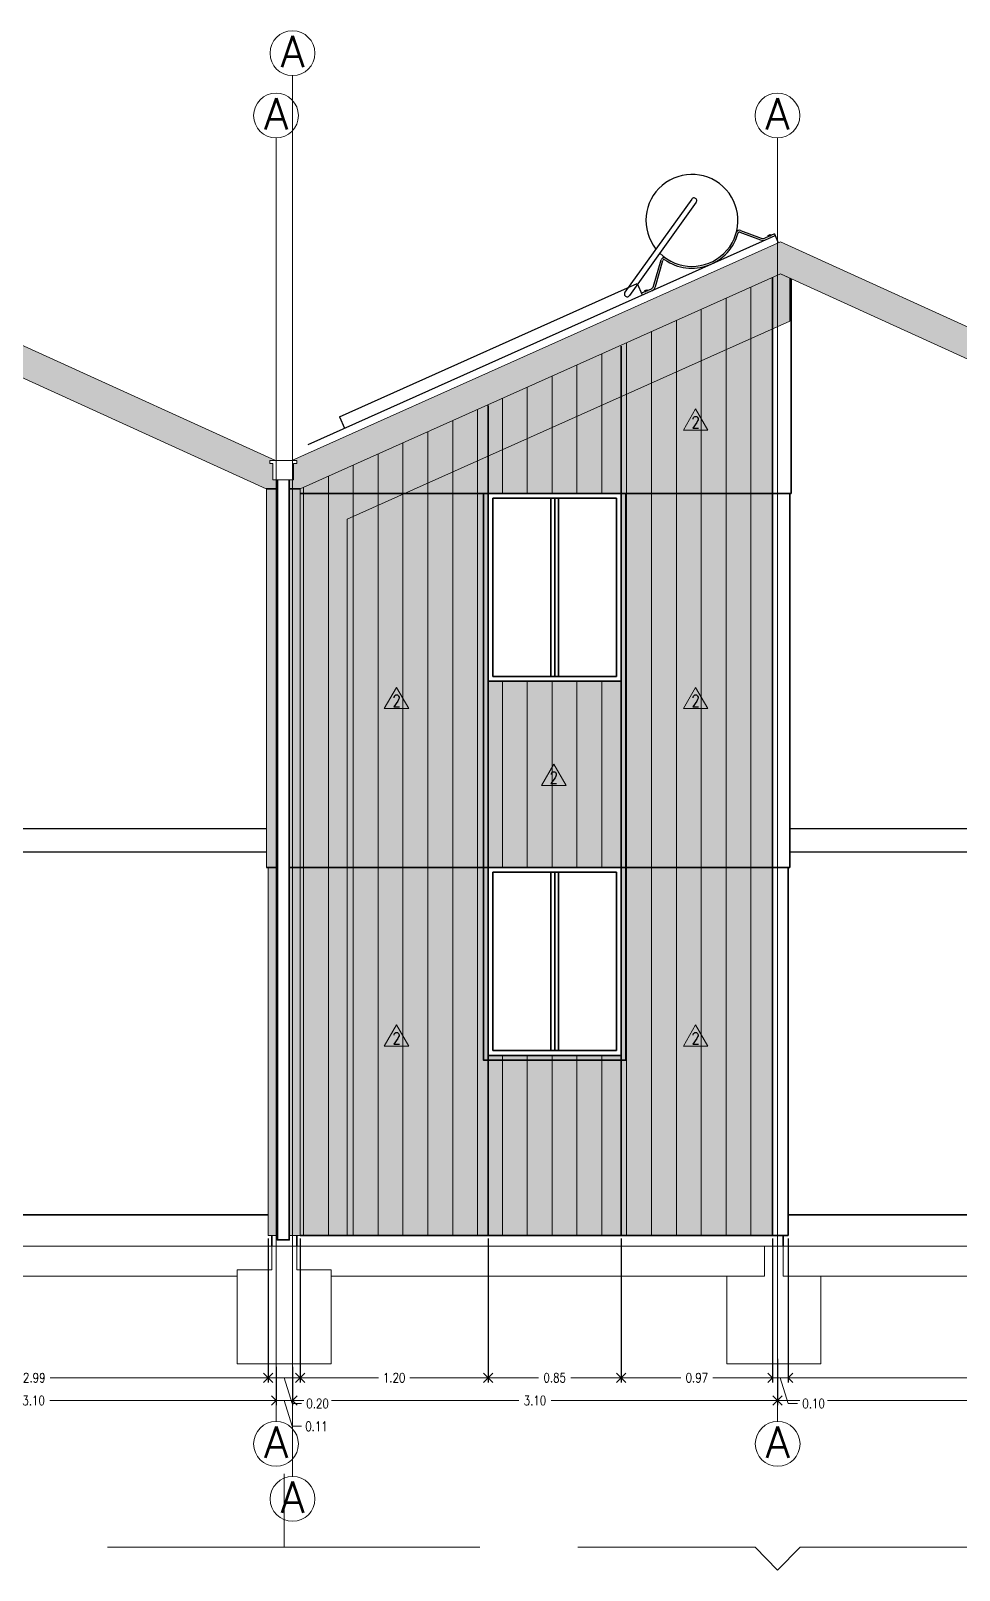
# Model space of a CAD drawing. Header units: metres. Extents: x -2 to 612, y -64 to 156.
# Drawn here: x 462.13 to 468.06, y -15.66 to -5.82 of the extents above; entities that cross this region are included whole.
import ezdxf
from ezdxf.enums import TextEntityAlignment as Align

# ---------------------------------------------------------------- set-up
doc = ezdxf.new("R2010")
doc.units = ezdxf.units.M
doc.header["$LTSCALE"] = 5
doc.header["$MEASUREMENT"] = 0
doc.linetypes.add('HIDDEN', pattern=[0.375, 0.25, -0.125])
doc.layers.get('0').update_dxf_attribs({"color": 30})
doc.layers.get('DEFPOINTS').update_dxf_attribs({"color": 210})
doc.layers.add('_AUX', color=210, linetype='Continuous', lineweight=18, plot=False)
for name, color, linetype, lineweight in [('A-ANNO-DIMS', 3, 'Continuous', 18), ('A-ANNO-SYMB', 3, 'Continuous', 18), ('A-ANNO-TEXT', 3, 'Continuous', 18), ('A-ELEV-IDEN', 3, 'Continuous', 18), ('A-ELEV-MBE1', 7, 'Continuous', 35), ('A-ELEV-MBE2', 4, 'Continuous', 25), ('A-ELEV-PATT', 8, 'Continuous', 18)]:
    doc.layers.add(name, color=color, linetype=linetype, lineweight=lineweight)
doc.styles.add('E-ROMANS', font='romans.shx', dxfattribs={"width": 0.8})
doc.dimstyles.new('E-0050_ARW_12', dxfattribs={"dimscale": 0.001, "dimtxt": 60, "dimasz": 60, "dimexe": 30, "dimexo": 20, "dimgap": 30, "dimtad": 0, "dimzin": 0, "dimdsep": 46, "dimtxsty": 'E-ROMANS', "dimblk": 'OPEN90', "dimcen": 30, "dimclrd": 256, "dimclre": 256, "dimclrt": 256, "dimadec": 0, "dimazin": 0, "dimtfac": 1, "dimtmove": 1, "dimatfit": 3, "dimldrblk": 'OPEN90', "dimfxl": 1, "dimtfill": 1, "dimtolj": 1, "dimtzin": 0, "dimlwd": -1, "dimarcsym": 0})
pattern_1 = [(90, (0, 0), (-0.15875, 1e-17), [])]

# ---------------------------------------------------------------- blocks, each defined once
blk = doc.blocks.new('_Open90')
at = {"color": 0, "linetype": 'ByBlock', "lineweight": -2}
for p, q in [((0, 0), (-1, 0)), ((-0.5, 0.5), (0, 0)), ((0, 0), (-0.5, -0.5))]:
    blk.add_line(p, q, dxfattribs=at)
blk = doc.blocks.new('*D1566')
at = {"layer": 'A-ANNO-DIMS', "lineweight": -2, "transparency": 16777216}
for p, q in [((460.595, -14.3095), (460.595, -14.6048)), ((463.692, -14.3595), (463.692, -14.6048))]:
    blk.add_line(p, q, dxfattribs=at)
at = {"layer": 'A-ANNO-DIMS', "transparency": 16777216}
for p, q in [((460.655, -14.5748), (462.0404, -14.5748)), ((463.632, -14.5748), (462.2467, -14.5748))]:
    blk.add_line(p, q, dxfattribs=at)
at = {"layer": 'DEFPOINTS', "color": 0, "transparency": 16777216}
for p in [(460.595, -14.2895), (463.692, -14.3395), (463.692, -14.5748)]:
    blk.add_point(p, dxfattribs=at)
at = {"layer": 'A-ANNO-DIMS', "transparency": 16777216, "xscale": 0.06, "yscale": 0.06, "zscale": 0.06, "rotation": 180}
blk.add_blockref('_Open90', (460.595, -14.5748), dxfattribs=at)
at = {"layer": 'A-ANNO-DIMS', "transparency": 16777216, "xscale": 0.06, "yscale": 0.06, "zscale": 0.06}
blk.add_blockref('_Open90', (463.692, -14.5748), dxfattribs=at)
at = {"layer": 'A-ANNO-DIMS', "transparency": 16777216, "insert": (462.1435, -14.5748), "char_height": 0.06, "attachment_point": 5, "style": 'E-ROMANS', "bg_fill": 3, "box_fill_scale": 1.25, "bg_fill_color": 256, "bg_fill_true_color": 13158600, "bg_fill_transparency": 0}
blk.add_mtext('\\A1;3.10', dxfattribs=at)
blk = doc.blocks.new('*D1567')
at = {"layer": 'A-ANNO-DIMS', "lineweight": -2, "transparency": 16777216}
for p, q in [((463.692, -14.3595), (463.692, -14.6048)), ((463.7971, -14.3595), (463.7971, -14.6048))]:
    blk.add_line(p, q, dxfattribs=at)
at = {"layer": 'A-ANNO-DIMS', "transparency": 16777216}
for p, q in [((463.632, -14.5748), (463.572, -14.5748)), ((463.692, -14.5748), (463.7971, -14.5748)), ((463.692, -14.5748), (463.7971, -14.5748)), ((463.7445, -14.5748), (463.794, -14.7398)), ((463.8571, -14.5748), (463.9171, -14.5748)), ((463.794, -14.7398), (463.854, -14.7398))]:
    blk.add_line(p, q, dxfattribs=at)
at = {"layer": 'DEFPOINTS', "color": 0, "transparency": 16777216}
for p in [(463.692, -14.3395), (463.7971, -14.3395), (463.7971, -14.5748)]:
    blk.add_point(p, dxfattribs=at)
at = {"layer": 'A-ANNO-DIMS', "transparency": 16777216, "xscale": 0.06, "yscale": 0.06, "zscale": 0.06}
blk.add_blockref('_Open90', (463.692, -14.5748), dxfattribs=at)
at = {"layer": 'A-ANNO-DIMS', "transparency": 16777216, "xscale": 0.06, "yscale": 0.06, "zscale": 0.06, "rotation": 180}
blk.add_blockref('_Open90', (463.7971, -14.5748), dxfattribs=at)
at = {"layer": 'A-ANNO-DIMS', "transparency": 16777216, "insert": (463.9503, -14.7398), "char_height": 0.06, "attachment_point": 5, "style": 'E-ROMANS', "bg_fill": 3, "box_fill_scale": 1.25, "bg_fill_color": 256, "bg_fill_true_color": 13158600, "bg_fill_transparency": 0}
blk.add_mtext('\\A1;0.11', dxfattribs=at)
blk = doc.blocks.new('*D1568')
at = {"layer": 'A-ANNO-DIMS', "lineweight": -2, "transparency": 16777216}
for p, q in [((463.7971, -14.3595), (463.7971, -14.6048)), ((466.8941, -14.3095), (466.8941, -14.6048))]:
    blk.add_line(p, q, dxfattribs=at)
at = {"layer": 'A-ANNO-DIMS', "transparency": 16777216}
for p, q in [((463.8571, -14.5748), (465.2424, -14.5748)), ((466.8341, -14.5748), (465.4487, -14.5748))]:
    blk.add_line(p, q, dxfattribs=at)
at = {"layer": 'DEFPOINTS', "color": 0, "transparency": 16777216}
for p in [(463.7971, -14.3395), (466.8941, -14.2895), (466.8941, -14.5748)]:
    blk.add_point(p, dxfattribs=at)
at = {"layer": 'A-ANNO-DIMS', "transparency": 16777216, "xscale": 0.06, "yscale": 0.06, "zscale": 0.06, "rotation": 180}
blk.add_blockref('_Open90', (463.7971, -14.5748), dxfattribs=at)
at = {"layer": 'A-ANNO-DIMS', "transparency": 16777216, "xscale": 0.06, "yscale": 0.06, "zscale": 0.06}
blk.add_blockref('_Open90', (466.8941, -14.5748), dxfattribs=at)
at = {"layer": 'A-ANNO-DIMS', "transparency": 16777216, "insert": (465.3456, -14.5748), "char_height": 0.06, "attachment_point": 5, "style": 'E-ROMANS', "bg_fill": 3, "box_fill_scale": 1.25, "bg_fill_color": 256, "bg_fill_true_color": 13158600, "bg_fill_transparency": 0}
blk.add_mtext('\\A1;3.10', dxfattribs=at)
blk = doc.blocks.new('*D929')
at = {"layer": 'A-ANNO-DIMS', "lineweight": -2, "transparency": 16777216}
for p, q in [((466.8941, -14.3095), (466.8941, -14.6048)), ((469.9911, -14.3095), (469.9911, -14.6048))]:
    blk.add_line(p, q, dxfattribs=at)
at = {"layer": 'A-ANNO-DIMS', "transparency": 16777216}
for p, q in [((466.9541, -14.5748), (468.3394, -14.5748)), ((469.9311, -14.5748), (468.5457, -14.5748))]:
    blk.add_line(p, q, dxfattribs=at)
at = {"layer": 'DEFPOINTS', "color": 0, "transparency": 16777216}
for p in [(466.8941, -14.2895), (469.9911, -14.2895), (469.9911, -14.5748)]:
    blk.add_point(p, dxfattribs=at)
at = {"layer": 'A-ANNO-DIMS', "transparency": 16777216, "xscale": 0.06, "yscale": 0.06, "zscale": 0.06, "rotation": 180}
blk.add_blockref('_Open90', (466.8941, -14.5748), dxfattribs=at)
at = {"layer": 'A-ANNO-DIMS', "transparency": 16777216, "xscale": 0.06, "yscale": 0.06, "zscale": 0.06}
blk.add_blockref('_Open90', (469.9911, -14.5748), dxfattribs=at)
at = {"layer": 'A-ANNO-DIMS', "transparency": 16777216, "insert": (468.4426, -14.5748), "char_height": 0.06, "attachment_point": 5, "style": 'E-ROMANS', "bg_fill": 3, "box_fill_scale": 1.25, "bg_fill_color": 256, "bg_fill_true_color": 13158600, "bg_fill_transparency": 0}
blk.add_mtext('\\A1;3.10', dxfattribs=at)
blk = doc.blocks.new('*D1575')
at = {"layer": 'A-ANNO-DIMS', "lineweight": -2, "transparency": 16777216}
for p, q in [((460.6535, -13.5395), (460.6535, -14.4592)), ((463.6425, -13.5395), (463.6425, -14.4592))]:
    blk.add_line(p, q, dxfattribs=at)
at = {"layer": 'A-ANNO-DIMS', "transparency": 16777216}
for p, q in [((460.7135, -14.4292), (462.046, -14.4292)), ((463.5825, -14.4292), (462.25, -14.4292))]:
    blk.add_line(p, q, dxfattribs=at)
at = {"layer": 'DEFPOINTS', "color": 0, "transparency": 16777216}
for p in [(460.6535, -13.5195), (463.6425, -13.5195), (463.6425, -14.4292)]:
    blk.add_point(p, dxfattribs=at)
at = {"layer": 'A-ANNO-DIMS', "transparency": 16777216, "xscale": 0.06, "yscale": 0.06, "zscale": 0.06, "rotation": 180}
blk.add_blockref('_Open90', (460.6535, -14.4292), dxfattribs=at)
at = {"layer": 'A-ANNO-DIMS', "transparency": 16777216, "xscale": 0.06, "yscale": 0.06, "zscale": 0.06}
blk.add_blockref('_Open90', (463.6425, -14.4292), dxfattribs=at)
at = {"layer": 'A-ANNO-DIMS', "transparency": 16777216, "insert": (462.148, -14.4292), "char_height": 0.06, "attachment_point": 5, "style": 'E-ROMANS', "bg_fill": 3, "box_fill_scale": 1.25, "bg_fill_color": 256, "bg_fill_true_color": 13158600, "bg_fill_transparency": 0}
blk.add_mtext('\\A1;2.99', dxfattribs=at)
blk = doc.blocks.new('*D1576')
at = {"layer": 'A-ANNO-DIMS', "lineweight": -2, "transparency": 16777216}
for p, q in [((463.6425, -13.5395), (463.6425, -14.4592)), ((463.8466, -13.5395), (463.8466, -14.4592))]:
    blk.add_line(p, q, dxfattribs=at)
at = {"layer": 'A-ANNO-DIMS', "transparency": 16777216}
for p, q in [((463.7025, -14.4292), (463.7866, -14.4292)), ((463.7445, -14.4292), (463.794, -14.5942)), ((463.794, -14.5942), (463.854, -14.5942))]:
    blk.add_line(p, q, dxfattribs=at)
at = {"layer": 'DEFPOINTS', "color": 0, "transparency": 16777216}
for p in [(463.6425, -13.5195), (463.8466, -13.5195), (463.8466, -14.4292)]:
    blk.add_point(p, dxfattribs=at)
at = {"layer": 'A-ANNO-DIMS', "transparency": 16777216, "xscale": 0.06, "yscale": 0.06, "zscale": 0.06, "rotation": 180}
blk.add_blockref('_Open90', (463.6425, -14.4292), dxfattribs=at)
at = {"layer": 'A-ANNO-DIMS', "transparency": 16777216, "xscale": 0.06, "yscale": 0.06, "zscale": 0.06}
blk.add_blockref('_Open90', (463.8466, -14.4292), dxfattribs=at)
at = {"layer": 'A-ANNO-DIMS', "transparency": 16777216, "insert": (463.9572, -14.5942), "char_height": 0.06, "attachment_point": 5, "style": 'E-ROMANS', "bg_fill": 3, "box_fill_scale": 1.25, "bg_fill_color": 256, "bg_fill_true_color": 13158600, "bg_fill_transparency": 0}
blk.add_mtext('\\A1;0.20', dxfattribs=at)
blk = doc.blocks.new('*D1577')
at = {"layer": 'A-ANNO-DIMS', "lineweight": -2, "transparency": 16777216}
for p, q in [((463.8466, -13.5395), (463.8466, -14.4592)), ((465.0466, -13.5395), (465.0466, -14.4592))]:
    blk.add_line(p, q, dxfattribs=at)
at = {"layer": 'A-ANNO-DIMS', "transparency": 16777216}
for p, q in [((463.9066, -14.4292), (464.3469, -14.4292)), ((464.9866, -14.4292), (464.5463, -14.4292))]:
    blk.add_line(p, q, dxfattribs=at)
at = {"layer": 'DEFPOINTS', "color": 0, "transparency": 16777216}
for p in [(463.8466, -13.5195), (465.0466, -13.5195), (465.0466, -14.4292)]:
    blk.add_point(p, dxfattribs=at)
at = {"layer": 'A-ANNO-DIMS', "transparency": 16777216, "xscale": 0.06, "yscale": 0.06, "zscale": 0.06, "rotation": 180}
blk.add_blockref('_Open90', (463.8466, -14.4292), dxfattribs=at)
at = {"layer": 'A-ANNO-DIMS', "transparency": 16777216, "xscale": 0.06, "yscale": 0.06, "zscale": 0.06}
blk.add_blockref('_Open90', (465.0466, -14.4292), dxfattribs=at)
at = {"layer": 'A-ANNO-DIMS', "transparency": 16777216, "insert": (464.4466, -14.4292), "char_height": 0.06, "attachment_point": 5, "style": 'E-ROMANS', "bg_fill": 3, "box_fill_scale": 1.25, "bg_fill_color": 256, "bg_fill_true_color": 13158600, "bg_fill_transparency": 0}
blk.add_mtext('\\A1;1.20', dxfattribs=at)
blk = doc.blocks.new('*D1578')
at = {"layer": 'A-ANNO-DIMS', "lineweight": -2, "transparency": 16777216}
for p, q in [((465.0466, -13.5395), (465.0466, -14.4592)), ((465.8966, -13.5395), (465.8966, -14.4592))]:
    blk.add_line(p, q, dxfattribs=at)
at = {"layer": 'A-ANNO-DIMS', "transparency": 16777216}
for p, q in [((465.1066, -14.4292), (465.3684, -14.4292)), ((465.8366, -14.4292), (465.5747, -14.4292))]:
    blk.add_line(p, q, dxfattribs=at)
at = {"layer": 'DEFPOINTS', "color": 0, "transparency": 16777216}
for p in [(465.0466, -13.5195), (465.8966, -13.5195), (465.8966, -14.4292)]:
    blk.add_point(p, dxfattribs=at)
at = {"layer": 'A-ANNO-DIMS', "transparency": 16777216, "xscale": 0.06, "yscale": 0.06, "zscale": 0.06, "rotation": 180}
blk.add_blockref('_Open90', (465.0466, -14.4292), dxfattribs=at)
at = {"layer": 'A-ANNO-DIMS', "transparency": 16777216, "xscale": 0.06, "yscale": 0.06, "zscale": 0.06}
blk.add_blockref('_Open90', (465.8966, -14.4292), dxfattribs=at)
at = {"layer": 'A-ANNO-DIMS', "transparency": 16777216, "insert": (465.4716, -14.4292), "char_height": 0.06, "attachment_point": 5, "style": 'E-ROMANS', "bg_fill": 3, "box_fill_scale": 1.25, "bg_fill_color": 256, "bg_fill_true_color": 13158600, "bg_fill_transparency": 0}
blk.add_mtext('\\A1;0.85', dxfattribs=at)
blk = doc.blocks.new('*D1579')
at = {"layer": 'A-ANNO-DIMS', "lineweight": -2, "transparency": 16777216}
for p, q in [((465.8966, -13.5395), (465.8966, -14.4592)), ((466.8626, -13.5395), (466.8626, -14.4592))]:
    blk.add_line(p, q, dxfattribs=at)
at = {"layer": 'A-ANNO-DIMS', "transparency": 16777216}
for p, q in [((465.9566, -14.4292), (466.2764, -14.4292)), ((466.8026, -14.4292), (466.4827, -14.4292))]:
    blk.add_line(p, q, dxfattribs=at)
at = {"layer": 'DEFPOINTS', "color": 0, "transparency": 16777216}
for p in [(465.8966, -13.5195), (466.8626, -13.5195), (466.8626, -14.4292)]:
    blk.add_point(p, dxfattribs=at)
at = {"layer": 'A-ANNO-DIMS', "transparency": 16777216, "xscale": 0.06, "yscale": 0.06, "zscale": 0.06, "rotation": 180}
blk.add_blockref('_Open90', (465.8966, -14.4292), dxfattribs=at)
at = {"layer": 'A-ANNO-DIMS', "transparency": 16777216, "xscale": 0.06, "yscale": 0.06, "zscale": 0.06}
blk.add_blockref('_Open90', (466.8626, -14.4292), dxfattribs=at)
at = {"layer": 'A-ANNO-DIMS', "transparency": 16777216, "insert": (466.3796, -14.4292), "char_height": 0.06, "attachment_point": 5, "style": 'E-ROMANS', "bg_fill": 3, "box_fill_scale": 1.25, "bg_fill_color": 256, "bg_fill_true_color": 13158600, "bg_fill_transparency": 0}
blk.add_mtext('\\A1;0.97', dxfattribs=at)
blk = doc.blocks.new('*D1580')
at = {"layer": 'A-ANNO-DIMS', "lineweight": -2, "transparency": 16777216}
for p, q in [((466.8626, -13.5395), (466.8626, -14.4592)), ((466.9626, -13.5395), (466.9626, -14.4592))]:
    blk.add_line(p, q, dxfattribs=at)
at = {"layer": 'A-ANNO-DIMS', "transparency": 16777216}
for p, q in [((466.8026, -14.4292), (466.7426, -14.4292)), ((466.8626, -14.4292), (466.9626, -14.4292)), ((466.8626, -14.4292), (466.9626, -14.4292)), ((466.9126, -14.4292), (466.9621, -14.5942)), ((467.0226, -14.4292), (467.0826, -14.4292)), ((466.9621, -14.5942), (467.0221, -14.5942))]:
    blk.add_line(p, q, dxfattribs=at)
at = {"layer": 'DEFPOINTS', "color": 0, "transparency": 16777216}
for p in [(466.8626, -13.5195), (466.9626, -13.5195), (466.9626, -14.4292)]:
    blk.add_point(p, dxfattribs=at)
at = {"layer": 'A-ANNO-DIMS', "transparency": 16777216, "xscale": 0.06, "yscale": 0.06, "zscale": 0.06}
blk.add_blockref('_Open90', (466.8626, -14.4292), dxfattribs=at)
at = {"layer": 'A-ANNO-DIMS', "transparency": 16777216, "xscale": 0.06, "yscale": 0.06, "zscale": 0.06, "rotation": 180}
blk.add_blockref('_Open90', (466.9626, -14.4292), dxfattribs=at)
at = {"layer": 'A-ANNO-DIMS', "transparency": 16777216, "insert": (467.1252, -14.5942), "char_height": 0.06, "attachment_point": 5, "style": 'E-ROMANS', "bg_fill": 3, "box_fill_scale": 1.25, "bg_fill_color": 256, "bg_fill_true_color": 13158600, "bg_fill_transparency": 0}
blk.add_mtext('\\A1;0.10', dxfattribs=at)
blk = doc.blocks.new('*D1581')
at = {"layer": 'A-ANNO-DIMS', "lineweight": -2, "transparency": 16777216}
for p, q in [((466.9626, -13.5395), (466.9626, -14.4592)), ((469.9415, -13.5395), (469.9415, -14.4592))]:
    blk.add_line(p, q, dxfattribs=at)
at = {"layer": 'A-ANNO-DIMS', "transparency": 16777216}
for p, q in [((467.0226, -14.4292), (468.3489, -14.4292)), ((469.8815, -14.4292), (468.5552, -14.4292))]:
    blk.add_line(p, q, dxfattribs=at)
at = {"layer": 'DEFPOINTS', "color": 0, "transparency": 16777216}
for p in [(466.9626, -13.5195), (469.9415, -13.5195), (469.9415, -14.4292)]:
    blk.add_point(p, dxfattribs=at)
at = {"layer": 'A-ANNO-DIMS', "transparency": 16777216, "xscale": 0.06, "yscale": 0.06, "zscale": 0.06, "rotation": 180}
blk.add_blockref('_Open90', (466.9626, -14.4292), dxfattribs=at)
at = {"layer": 'A-ANNO-DIMS', "transparency": 16777216, "xscale": 0.06, "yscale": 0.06, "zscale": 0.06}
blk.add_blockref('_Open90', (469.9415, -14.4292), dxfattribs=at)
at = {"layer": 'A-ANNO-DIMS', "transparency": 16777216, "insert": (468.4521, -14.4292), "char_height": 0.06, "attachment_point": 5, "style": 'E-ROMANS', "bg_fill": 3, "box_fill_scale": 1.25, "bg_fill_color": 256, "bg_fill_true_color": 13158600, "bg_fill_transparency": 0}
blk.add_mtext('\\A1;2.98', dxfattribs=at)

msp = doc.modelspace()

# ---------------------------------------------------------------- hatches: boundary and pattern name
at = {"layer": 'A-ELEV-PATT'}
h = msp.add_hatch(color=252, dxfattribs=at)
h.paths.add_polyline_path([(457.54753, -8.74946), (457.43652, -8.74946), (457.43652, -11.16954), (457.54753, -11.16954)])
h.paths.add_polyline_path([(457.54753, -11.16954), (457.44852, -11.16954), (457.44852, -13.51954), (457.54753, -13.51954)])
h.paths.add_polyline_path([(460.61489, -7.37671), (460.61556, -7.17045), (457.43652, -8.59318), (457.43652, -8.74946), (457.54753, -8.74946)])
h.paths.add_polyline_path([(460.61556, -7.17045), (460.61489, -7.37671), (463.62999, -8.74946), (463.70107, -8.74946), (463.70107, -8.69154), (463.67255, -8.69154), (463.67255, -8.58775), (463.65255, -8.58775), (463.65255, -8.56775), (463.68459, -8.56775)])
h.paths.add_polyline_path([(463.70107, -8.74946), (463.63049, -8.74946), (463.63049, -11.16954), (463.70107, -11.16954)])
h.paths.add_polyline_path([(463.84657, -8.74946), (463.77607, -8.74946), (463.77607, -11.16954), (463.84657, -11.16954)])
h.paths.add_polyline_path([(463.70107, -11.16954), (463.64248, -11.16954), (463.64248, -13.51954), (463.70107, -13.51954)])
h.paths.add_polyline_path([(463.84657, -11.16954), (463.77607, -11.16954), (463.77607, -13.51954), (463.84657, -13.51954)])
h = msp.add_hatch(color=252, dxfattribs=at)
h.paths.add_polyline_path([(466.9146, -7.17045), (463.79237, -8.56775), (463.82459, -8.56775), (463.82459, -8.58775), (463.80459, -8.58775), (463.80459, -8.69154), (463.77607, -8.69154), (463.77607, -8.74946), (463.84657, -8.74946), (466.91393, -7.37671), (469.92904, -8.74946), (470.00014, -8.74946), (470.00014, -8.69154), (469.97162, -8.69154), (469.97162, -8.58775), (469.95162, -8.58775), (469.95162, -8.56775), (469.98363, -8.56775)])
h.paths.add_polyline_path([(473.213, -7.37671), (476.24164, -8.75562), (476.36162, -8.75562), (476.36162, -8.73913), (476.35161, -8.73913), (476.35163, -8.59913), (473.21367, -7.17045), (470.09144, -8.56775), (470.12366, -8.56775), (470.12366, -8.58775), (470.10366, -8.58775), (470.10366, -8.69154), (470.07514, -8.69154), (470.07514, -8.74946), (470.14564, -8.74946)])
h.paths.add_polyline_path([(476.36162, -8.75562), (476.24164, -8.75562), (476.24164, -11.16954), (476.36162, -11.16954)])
h.paths.add_polyline_path([(476.34975, -11.16954), (476.22961, -11.16954), (476.22961, -13.51954), (476.34975, -13.51954)])
h.paths.add_polyline_path([(470.00014, -11.16954), (469.94155, -11.16954), (469.94155, -13.51954), (470.00014, -13.51954)])
h.paths.add_polyline_path([(470.14564, -11.16954), (470.07514, -11.16954), (470.07514, -13.51954), (470.14564, -13.51954)])
h.paths.add_polyline_path([(470.14564, -8.74946), (470.07514, -8.74946), (470.07514, -11.16954), (470.14564, -11.16954)])
h.paths.add_polyline_path([(470.00014, -8.74946), (469.92956, -8.74946), (469.92956, -11.16954), (470.00014, -11.16954)])
h = msp.add_hatch(color=256, dxfattribs=at)
h.paths.add_polyline_path([(466.86257, -7.3997), (463.84657, -8.74946), (463.84657, -8.77954), (466.86257, -8.77954)])
h.paths.add_polyline_path([(465.04657, -8.77954), (463.84657, -8.77954), (463.84657, -11.16954), (465.04657, -11.16954), (465.04657, -9.97954)])
h.paths.add_polyline_path([(466.86257, -8.77954), (465.89657, -8.77954), (465.89657, -9.97954), (465.89657, -11.16954), (466.86257, -11.16954), (466.86257, -11.16954)])
h.paths.add_polyline_path([(466.86257, -11.16954), (465.89657, -11.16954), (465.89657, -12.36954), (465.89657, -13.51954), (466.86257, -13.51954)])
h.paths.add_polyline_path([(465.89657, -12.36954), (465.04657, -12.36954), (465.04657, -13.51954), (465.89657, -13.51954)])
h.paths.add_polyline_path([(465.04657, -12.36954), (465.04657, -11.16954), (463.84657, -11.16954), (463.84657, -13.51954), (465.04657, -13.51954)])
h = msp.add_hatch(dxfattribs=at)
h.set_pattern_fill('LINE', color=256, scale=0.05, angle=90, style=0)
h.set_pattern_definition(pattern_1)
h.paths.add_polyline_path([(466.86257, -7.3997), (463.84657, -8.74946), (463.84657, -8.77954), (466.86257, -8.77954)])
h.paths.add_polyline_path([(465.04657, -8.77954), (463.84657, -8.77954), (463.84657, -11.16954), (465.04657, -11.16954), (465.04657, -9.97954)])
h.paths.add_polyline_path([(466.86257, -8.77954), (465.89657, -8.77954), (465.89657, -9.97954), (465.89657, -11.16954), (466.86257, -11.16954), (466.86257, -11.16954)])
h.paths.add_polyline_path([(466.86257, -11.16954), (465.89657, -11.16954), (465.89657, -12.36954), (465.89657, -13.51954), (466.86257, -13.51954)])
h.paths.add_polyline_path([(465.89657, -12.36954), (465.04657, -12.36954), (465.04657, -13.51954), (465.89657, -13.51954)])
h.paths.add_polyline_path([(465.04657, -12.36954), (465.04657, -11.16954), (463.84657, -11.16954), (463.84657, -13.51954), (465.04657, -13.51954)])
h = msp.add_hatch(color=252, dxfattribs=at)
h.paths.add_polyline_path([(465.92657, -8.77954), (465.89657, -8.77954), (465.89657, -9.97954), (465.89657, -11.16954), (465.92657, -11.16954)])
h.paths.add_polyline_path([(465.92657, -11.16954), (465.89657, -11.16954), (465.89657, -12.36954), (465.89657, -12.39954), (465.92657, -12.39954)])
h.paths.add_polyline_path([(465.89657, -12.36954), (465.04657, -12.36954), (465.04657, -12.39954), (465.89657, -12.39954)])
h.paths.add_polyline_path([(465.04657, -11.16954), (465.01657, -11.16954), (465.01657, -12.39954), (465.04657, -12.39954), (465.04657, -12.36954)])
h.paths.add_polyline_path([(465.04657, -9.97954), (465.04657, -8.77954), (465.01657, -8.77954), (465.01657, -11.16954), (465.04657, -11.16954)])
msp.add_hatch(color=252, dxfattribs=at).paths.add_polyline_path([(465.89657, -9.97954), (465.04657, -9.97954), (465.04657, -11.16954), (465.89657, -11.16954)])
h = msp.add_hatch(dxfattribs=at)
h.set_pattern_fill('LINE', color=256, scale=0.05, angle=90, style=0)
h.set_pattern_definition(pattern_1)
h.paths.add_polyline_path([(465.89657, -9.97954), (465.04657, -9.97954), (465.04657, -11.16954), (465.89657, -11.16954)])

# ---------------------------------------------------------------- linework, layer by layer
at = {"layer": 'A-ANNO-SYMB'}
for p, q in [((463.79707, -15.06041), (463.79707, -6.109)), ((463.69203, -14.70881), (463.69203, -6.50761)), ((466.89407, -6.50761), (466.89407, -14.70884)), ((463.63049, -11.16954), (463.63049, -8.74946)), ((463.84657, -8.74946), (463.84657, -11.16954)), ((463.84657, -11.16954), (463.84657, -13.51954)), ((463.70107, -13.51954), (463.64248, -13.51954)), ((463.84657, -13.51954), (463.77607, -13.51954)), ((460.63251, -13.58954), (478.24672, -13.58954))]:
    msp.add_line(p, q, dxfattribs=at)
for points in [[(463.68755, -8.5691), (460.61556, -7.17045)], [(463.79237, -8.56775), (466.9146, -7.17045)], [(469.98363, -8.56775), (466.9146, -7.17045)], [(463.62999, -8.74946), (460.61489, -7.37671)], [(463.84657, -8.74946), (466.91393, -7.37671)], [(469.92904, -8.74946), (466.91393, -7.37671)], [(463.64248, -13.51954), (463.64248, -11.16954)]]:
    msp.add_lwpolyline(points, dxfattribs=at)
msp.add_lwpolyline([(463.65255, -8.56775), (463.82459, -8.56775), (463.82459, -8.58775), (463.80459, -8.58775), (463.80459, -8.69154), (463.67255, -8.69154), (463.67255, -8.58775), (463.65255, -8.58775)], close=True, dxfattribs=at)
for centre in [(463.79707, -5.96598), (463.69203, -6.36458), (466.89407, -6.36458), (466.89563, -14.85185), (463.79742, -15.20343)]:
    msp.add_circle(centre, 0.14303, dxfattribs=at)
at = {"layer": 'A-ANNO-TEXT'}
for points in [[(466.37176, -8.23842), (466.4502, -8.37428), (466.29332, -8.37428)], [(464.46207, -10.01838), (464.54051, -10.15424), (464.38363, -10.15423)], [(466.37176, -10.01838), (466.4502, -10.15424), (466.29332, -10.15423)], [(465.46602, -10.50921), (465.54445, -10.64507), (465.38758, -10.64507)], [(464.46207, -12.17511), (464.54051, -12.31097), (464.38363, -12.31097)], [(466.37176, -12.17511), (466.4502, -12.31097), (466.29332, -12.31097)]]:
    msp.add_lwpolyline(points, close=True, dxfattribs=at)
at = {"layer": 'A-ANNO-TEXT', "linetype": 'HIDDEN'}
for points in [[(457.44551, -15.04407), (457.44551, -15.51106), (460.45356, -15.51106), (460.59658, -15.65923), (460.73961, -15.51106), (463.74455, -15.51106), (463.74455, -15.04407)], [(463.74455, -15.04407), (463.74455, -15.51106), (466.7526, -15.51106), (466.89563, -15.65923), (467.03866, -15.51106), (470.04359, -15.51106), (470.04359, -15.04407)]]:
    msp.add_lwpolyline(points, dxfattribs=at)
at = {"layer": 'A-ELEV-IDEN'}
for p, q in [((463.66454, -13.73954), (463.66454, -13.58954)), ((463.82454, -13.73954), (463.82454, -13.58954)), ((466.81155, -13.77954), (466.81155, -13.58954)), ((466.93155, -13.77954), (466.93155, -13.58954))]:
    msp.add_line(p, q, dxfattribs=at)
msp.add_lwpolyline([(463.82454, -13.73954), (464.04454, -13.73954), (464.04454, -14.33954), (463.44454, -14.33954), (463.44454, -13.73954), (463.66454, -13.73954)], dxfattribs=at)
at = {"layer": 'A-ELEV-MBE1'}
for p, q in [((466.86257, -11.16954), (466.86257, -7.3997)), ((465.89657, -8.77954), (465.89657, -7.83739)), ((465.04657, -8.77954), (465.04657, -8.21779)), ((463.70107, -8.74946), (463.62999, -8.74946)), ((463.70107, -8.74946), (463.63049, -8.74946)), ((463.84657, -8.74946), (463.77607, -8.74946)), ((463.84657, -8.74946), (463.77607, -8.74946)), ((466.98257, -8.77954), (463.84657, -8.77954)), ((465.04657, -8.77954), (465.04657, -9.97954)), ((465.04657, -8.77954), (465.89657, -8.77954)), ((465.07657, -8.80954), (465.86657, -8.80954)), ((465.07657, -9.94954), (465.07657, -8.80954)), ((465.44657, -8.80954), (465.44657, -9.94954)), ((465.47157, -8.80954), (465.47157, -9.94954)), ((465.49657, -8.80954), (465.49657, -9.94954)), ((465.86657, -9.94954), (465.86657, -8.80954)), ((465.89657, -8.77954), (465.89657, -9.97954)), ((466.97257, -8.77954), (466.97257, -11.16954)), ((465.04657, -9.97954), (465.89657, -9.97954)), ((465.04657, -11.16954), (465.04657, -9.97954)), ((465.07657, -9.94954), (465.86657, -9.94954)), ((465.89657, -11.16954), (465.89657, -9.97954)), ((463.70107, -11.16954), (463.63049, -11.16954)), ((465.04657, -11.16954), (463.77607, -11.16954)), ((465.04657, -11.16954), (465.04657, -12.36954)), ((465.04657, -11.16954), (465.89657, -11.16954)), ((465.07657, -11.19954), (465.86657, -11.19954)), ((465.07657, -12.33954), (465.07657, -11.19954)), ((465.44657, -11.19954), (465.44657, -12.33954)), ((465.47157, -11.19954), (465.47157, -12.33954)), ((465.49657, -11.19954), (465.49657, -12.33954)), ((465.86657, -12.33954), (465.86657, -11.19954)), ((465.89657, -11.16954), (465.89657, -12.36954)), ((465.89657, -11.16954), (466.97257, -11.16954)), ((466.86257, -13.51954), (466.86257, -11.16954)), ((466.96257, -11.16954), (466.96257, -13.51954)), ((465.04657, -12.36954), (465.89657, -12.36954)), ((465.04657, -12.36954), (465.04657, -13.51954)), ((465.07657, -12.33954), (465.86657, -12.33954)), ((465.89657, -12.36954), (465.89657, -13.51954)), ((460.65352, -13.38954), (463.64248, -13.38954)), ((466.96257, -13.38954), (469.94121, -13.38954)), ((463.66454, -13.51954), (463.66454, -13.58954)), ((463.82454, -13.58954), (463.82454, -13.51954)), ((463.84657, -13.51954), (466.96257, -13.51954))]:
    msp.add_line(p, q, dxfattribs=at)
for points in [[(466.98257, -8.77954), (466.98257, -7.40796)], [(463.70107, -8.69154), (463.70107, -13.54837), (463.77607, -13.54837), (463.77607, -8.69154)], [(466.93155, -13.58954), (466.93155, -13.51954)]]:
    msp.add_lwpolyline(points, dxfattribs=at)
msp.add_lwpolyline([(465.01657, -8.77954), (465.92657, -8.77954), (465.92657, -12.39954), (465.01657, -12.39954)], close=True, dxfattribs=at)
at = {"layer": 'A-ELEV-MBE2'}
for p, q in [((466.34695, -6.89782), (465.92027, -7.49411)), ((466.37573, -6.91888), (465.94917, -7.51502)), ((466.65484, -7.1092), (466.78683, -7.15958)), ((466.65897, -7.09838), (466.79096, -7.14875)), ((466.87483, -7.12077), (466.81374, -7.14811)), ((466.83688, -7.13716), (466.83433, -7.13145)), ((466.8346, -7.13074), (466.84798, -7.12475)), ((466.83987, -7.13583), (466.83731, -7.13012)), ((466.8457, -7.12636), (466.84826, -7.13207)), ((466.84869, -7.12502), (466.85124, -7.13074)), ((466.87483, -7.12077), (466.87956, -7.13135)), ((466.10336, -7.45438), (466.15094, -7.28685)), ((466.1145, -7.45755), (466.16223, -7.28988)), ((466.08688, -7.4734), (466.02651, -7.50042)), ((466.02651, -7.50042), (466.03124, -7.511)), ((466.04929, -7.48964), (466.04674, -7.48392)), ((466.04701, -7.48321), (466.06039, -7.47723)), ((466.05228, -7.4883), (466.04972, -7.48259)), ((466.05811, -7.47883), (466.06067, -7.48455)), ((466.0611, -7.4775), (466.06365, -7.48321)), ((460.66352, -10.91954), (463.63049, -10.91954)), ((466.97257, -10.91954), (469.92956, -10.91954)), ((460.66352, -11.06954), (463.63049, -11.06954)), ((466.97257, -11.06954), (469.92956, -11.06954))]:
    msp.add_line(p, q, dxfattribs=at)
for points in [[(463.89707, -8.46612), (466.87956, -7.13135)], [(466.87956, -7.13135), (466.89998, -7.17699)], [(464.09626, -8.28932), (465.99856, -7.43798)], [(465.99856, -7.43798), (466.03124, -7.511)], [(464.09626, -8.28932), (464.12894, -8.36234)]]:
    msp.add_lwpolyline(points, dxfattribs=at)
for centre, radius, start, end in [((466.34835, -7.03473), 0.2936, 225.568379, 218.437273), ((466.3614, -6.90827), 0.01783, 323.501841, 144.718406), ((466.34835, -7.03473), 0.30519, 235.350316, 344.885617), ((466.65154, -7.11785), 0.02085, 69.110123, 160.195072), ((466.65154, -7.11786), 0.00927, 69.139338, 157.431765), ((466.80158, -7.12094), 0.04136, 249.110123, 294.110123), ((466.80158, -7.12094), 0.02977, 249.110123, 294.110123), ((466.83482, -7.13123), 0.000537, 114.110123, 204.110123), ((466.83682, -7.13033), 0.000537, 24.110123, 114.110123), ((466.83737, -7.13695), 0.000537, 204.110123, 294.110123), ((466.8378, -7.1299), 0.000537, 114.110123, 204.110123), ((466.83938, -7.13605), 0.000537, 294.110123, 24.110123), ((466.84036, -7.13561), 0.000537, 204.110123, 294.110123), ((466.84521, -7.12658), 0.000537, 24.110123, 114.110123), ((466.84619, -7.12614), 0.000537, 114.110123, 204.110123), ((466.8482, -7.12524), 0.000537, 24.110123, 114.110123), ((466.84777, -7.13229), 0.000537, 294.110123, 24.110123), ((466.84875, -7.13185), 0.000537, 204.110123, 294.110123), ((466.85075, -7.13096), 0.000537, 294.110123, 24.110123), ((466.17053, -7.29399), 0.02085, 59.889413, 159.99153), ((466.17053, -7.29399), 0.00926, 62.308281, 153.62295), ((466.07472, -7.44623), 0.02977, 294.110123, 344.110123), ((466.07472, -7.44623), 0.04136, 294.110123, 344.110123), ((465.93472, -7.50456), 0.01783, 144.110123, 325.079987), ((466.04723, -7.4837), 0.000537, 114.110123, 204.110123), ((466.04923, -7.48281), 0.000537, 24.110123, 114.110123), ((466.04978, -7.48942), 0.000537, 204.110123, 294.110123), ((466.05021, -7.48237), 0.000537, 114.110123, 204.110123), ((466.05179, -7.48852), 0.000537, 294.110123, 24.110123), ((466.05277, -7.48808), 0.000537, 204.110123, 294.110123), ((466.05762, -7.47905), 0.000537, 24.110123, 114.110123), ((466.0586, -7.47861), 0.000537, 114.110123, 204.110123), ((466.06061, -7.47772), 0.000537, 24.110123, 114.110123), ((466.06018, -7.48477), 0.000537, 294.110123, 24.110123), ((466.06116, -7.48433), 0.000537, 204.110123, 294.110123), ((466.06316, -7.48343), 0.000537, 294.110123, 24.110123)]:
    msp.add_arc(centre, radius, start, end, dxfattribs=at)

# ---------------------------------------------------------------- texts
at = {"layer": 'A-ANNO-TEXT', "char_height": 0.075, "attachment_point": 5, "rotation": 359.999525, "style": 'E-ROMANS'}
for insert in [(466.37176, -8.32417), (464.46207, -10.10413), (466.37176, -10.10413), (465.46602, -10.59496), (464.46207, -12.26086), (466.37176, -12.26086)]:
    msp.add_mtext('\\pi-0.45,l0.45,t0.45;2', dxfattribs=dict(at, insert=insert))
at = {"layer": 'A-ANNO-TEXT', "style": 'E-ROMANS'}
for p in [(463.79707, -5.95484), (463.69203, -6.35344), (466.89407, -6.35345), (466.89563, -14.84072), (463.79742, -15.1923)]:
    msp.add_attdef('A', text='0.00', height=0.2, dxfattribs=at).set_placement(p, align=Align.MIDDLE_CENTER)

# ---------------------------------------------------------------- next in the draw order: dimensions: what is measured, and where the dimension line sits
at = {"layer": 'A-ANNO-DIMS'}
dim = msp.add_linear_dim(base=(463.69203, -14.57479), p1=(460.59502, -14.28954), p2=(463.69203, -14.33954), dimstyle='E-0050_ARW_12', dxfattribs=at)
dim.commit()
dim.dimension.update_dxf_attribs({"geometry": '*D1566', "text_midpoint": (462.14353, -14.57479)})

# ---------------------------------------------------------------- next in the draw order: dimensions: what is measured, and where the dimension line sits
dim = msp.add_linear_dim(base=(463.79707, -14.57479), p1=(463.69203, -14.33954), p2=(463.79707, -14.33954), dimstyle='E-0050_ARW_12', dxfattribs=at)
dim.commit()
dim.dimension.update_dxf_attribs({"geometry": '*D1567', "text_midpoint": (463.88405, -14.73979)})

# ---------------------------------------------------------------- next in the draw order: linework, layer by layer
at = {"layer": 'A-ANNO-SYMB'}
msp.add_circle((463.69203, -14.85184), 0.14303, dxfattribs=at)

# ---------------------------------------------------------------- next in the draw order: texts
at = {"layer": 'A-ANNO-TEXT', "style": 'E-ROMANS'}
msp.add_attdef('A', text='0.00', height=0.2, dxfattribs=at).set_placement((463.69203, -14.84071), align=Align.MIDDLE_CENTER)

# ---------------------------------------------------------------- next in the draw order: dimensions: what is measured, and where the dimension line sits
at = {"layer": 'A-ANNO-DIMS'}
for base, p1, p2, picture, middle in [((463.64248, -14.42924), (460.65352, -13.51954), (463.64248, -13.51954), '*D1575', (462.148, -14.42924)), ((466.89407, -14.57479), (463.79707, -14.33954), (466.89407, -14.28954), '*D1568', (465.34557, -14.57479))]:
    dim = msp.add_linear_dim(base=base, p1=p1, p2=p2, dimstyle='E-0050_ARW_12', dxfattribs=at)
    dim.commit()
    dim.dimension.update_dxf_attribs({"geometry": picture, "text_midpoint": middle})

# ---------------------------------------------------------------- next in the draw order: linework, layer by layer
at = {"layer": 'A-ELEV-IDEN'}
msp.add_line((460.87251, -13.77954), (463.44454, -13.77954), dxfattribs=at)

# ---------------------------------------------------------------- next in the draw order: dimensions: what is measured, and where the dimension line sits
at = {"layer": 'A-ANNO-DIMS'}
for base, p1, p2, picture, middle in [((463.84657, -14.42924), (463.64248, -13.51954), (463.84657, -13.51954), '*D1576', (463.88403, -14.59424)), ((469.99107, -14.57479), (466.89407, -14.28954), (469.99107, -14.28954), '*D929', (468.44257, -14.57479))]:
    dim = msp.add_linear_dim(base=base, p1=p1, p2=p2, dimstyle='E-0050_ARW_12', dxfattribs=at)
    dim.commit()
    dim.dimension.update_dxf_attribs({"geometry": picture, "text_midpoint": middle})

# ---------------------------------------------------------------- next in the draw order: linework, layer by layer
at = {"layer": 'A-ELEV-IDEN'}
msp.add_lwpolyline([(466.93155, -13.77954), (467.17155, -13.77954), (467.17155, -14.33954), (466.57155, -14.33954), (466.57155, -13.77954), (466.81155, -13.77954)], dxfattribs=at)

# ---------------------------------------------------------------- next in the draw order: dimensions: what is measured, and where the dimension line sits
at = {"layer": 'A-ANNO-DIMS'}
dim = msp.add_linear_dim(base=(465.04657, -14.42924), p1=(463.84657, -13.51954), p2=(465.04657, -13.51954), dimstyle='E-0050_ARW_12', dxfattribs=at)
dim.commit()
dim.dimension.update_dxf_attribs({"geometry": '*D1577', "text_midpoint": (464.44657, -14.42924)})

# ---------------------------------------------------------------- next in the draw order: dimensions: what is measured, and where the dimension line sits
dim = msp.add_linear_dim(base=(465.89657, -14.42924), p1=(465.04657, -13.51954), p2=(465.89657, -13.51954), dimstyle='E-0050_ARW_12', dxfattribs=at)
dim.commit()
dim.dimension.update_dxf_attribs({"geometry": '*D1578', "text_midpoint": (465.47157, -14.42924)})

# ---------------------------------------------------------------- next in the draw order: dimensions: what is measured, and where the dimension line sits
dim = msp.add_linear_dim(base=(466.86257, -14.42924), p1=(465.89657, -13.51954), p2=(466.86257, -13.51954), dimstyle='E-0050_ARW_12', dxfattribs=at)
dim.commit()
dim.dimension.update_dxf_attribs({"geometry": '*D1579', "text_midpoint": (466.37957, -14.42924)})

# ---------------------------------------------------------------- next in the draw order: linework, layer by layer
at = {"layer": 'A-ELEV-IDEN'}
msp.add_line((464.04454, -13.77954), (466.57155, -13.77954), dxfattribs=at)

# ---------------------------------------------------------------- next in the draw order: dimensions: what is measured, and where the dimension line sits
at = {"layer": 'A-ANNO-DIMS'}
dim = msp.add_linear_dim(base=(466.96257, -14.42924), p1=(466.86257, -13.51954), p2=(466.96257, -13.51954), dimstyle='E-0050_ARW_12', dxfattribs=at)
dim.commit()
dim.dimension.update_dxf_attribs({"geometry": '*D1580', "text_midpoint": (467.05207, -14.59424)})

# ---------------------------------------------------------------- next in the draw order: dimensions: what is measured, and where the dimension line sits
dim = msp.add_linear_dim(base=(469.94155, -14.42924), p1=(466.96257, -13.51954), p2=(469.94155, -13.51954), dimstyle='E-0050_ARW_12', dxfattribs=at)
dim.commit()
dim.dimension.update_dxf_attribs({"geometry": '*D1581', "text_midpoint": (468.45206, -14.42924)})

# ---------------------------------------------------------------- next in the draw order: hatches: boundary and pattern name
at = {"layer": 'A-ELEV-PATT'}
h = msp.add_hatch(dxfattribs=at)
h.set_pattern_fill('DOTS', color=256, scale=0.03, angle=90, style=0)
h.set_pattern_definition([(90, (6.29904, 0), (-0.047625, 0.0238125), [0, -0.047625])])
h.paths.add_polyline_path([(466.97257, -7.67915), (466.97257, -7.40341), (466.91393, -7.37671), (463.84657, -8.74946), (463.84657, -13.51954), (464.14657, -13.51954), (464.14657, -8.94388)])

# ---------------------------------------------------------------- next in the draw order: linework, layer by layer
at = {"layer": '_AUX'}
msp.add_lwpolyline([(466.97257, -7.67915), (466.97257, -7.40341), (466.91393, -7.37671), (463.84657, -8.74946), (463.84657, -13.51954), (464.14657, -13.51954), (464.14657, -8.94388)], close=True, dxfattribs=at)
at = {"layer": 'A-ELEV-IDEN'}
msp.add_line((467.17155, -13.77954), (469.74361, -13.77954), dxfattribs=at)

doc.saveas('drawing.dxf')
